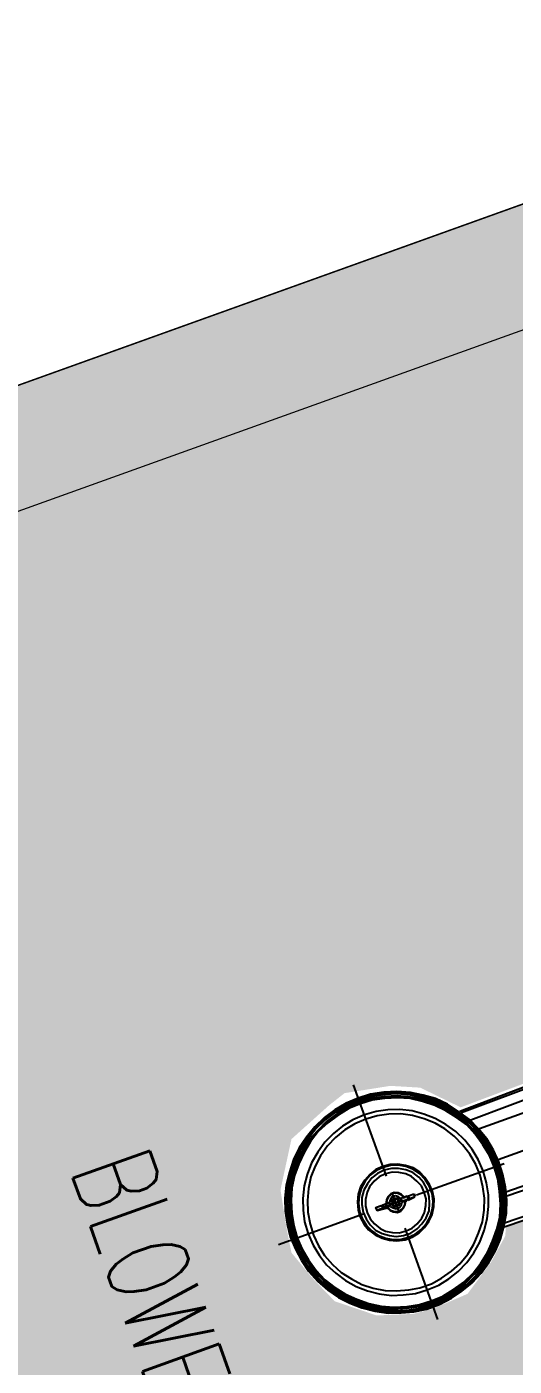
# Model space of a CAD drawing. Header units: millimetres. Extents: x 646993 to 648849, y 9708034 to 9709424.
# Drawn here: x 648234.291 to 648234.62, y 9709068.143 to 9709069.047 of the extents above; entities that cross this region are included whole.
import ezdxf

# ---------------------------------------------------------------- set-up
doc = ezdxf.new("R2010")
doc.units = ezdxf.units.MM
doc.header["$LTSCALE"] = 5
doc.header["$XCLIPFRAME"] = 2
doc.set_wipeout_variables(frame=1)
for name, color, linetype in [('00_RELLENO_X', 252, 'Continuous'), ('01-TEXTOS', 4, 'Continuous'), ('HATCH AMBIENTE', 70, 'Continuous'), ('P', 7, 'Continuous')]:
    doc.layers.add(name, color=color, linetype=linetype)
doc.layers.add('01-HATCH', color=56, linetype='Continuous', lineweight=5)
doc.styles.add('Tex40', font='romans.shx', dxfattribs={"width": 0.7, "height": 0.045})
picture_1 = doc.add_image_def('image1.jpg', size_in_pixel=(1920, 925))
picture_2 = doc.add_image_def('image2.ecw', size_in_pixel=(12715, 11262))

# ---------------------------------------------------------------- blocks, each defined once
blk = doc.blocks.new('A$C6962e6fc')
blk.add_wipeout([(0.02743, 0.0459), (0.08784, 0.04484), (0.08784, 0.10205), (0.08943, 0.10735), (0.10321, 0.0941), (0.26199, 0.09526), (0.28371, 0.12016), (0.28107, 0.23217), (0.35049, 0.23164), (0.35632, 0.23906), (0.35739, 0.33731), (0.36481, 0.34049), (0.36374, 0.48705), (0.22225, 0.48546), (0.22331, 0.49658), (0.20953, 0.49552), (0.209, 0.49923), (0.17667, 0.50188), (0.17503, 0.60859), (0.19675, 0.62977), (0.2047, 0.64832), (0.21053, 0.67904), (0.20629, 0.69175), (0.19346, 0.72324), (0.16378, 0.74178), (0.13887, 0.74655), (0.12138, 0.7492), (0.10072, 0.74178), (0.08058, 0.73278), (0.06203, 0.70947), (0.05461, 0.68563), (0.05342, 0.67222), (0.05501, 0.64679), (0.06985, 0.62454), (0.0831, 0.60971), (0.08892, 0.60706), (0.08616, 0.51374), (0.02722, 0.51353), (0.02722, 0.48365), (-0.00128, 0.48299), (-0.0015, 0.4128), (0.02689, 0.41131), (0.02689, 0.40811), (0.00682, 0.4032), (0.00704, 0.39103), (0.00753, 0.23049), (0.02701, 0.23049), (0.0277, 0.18565), (0.02249, 0.18322), (0.02214, 0.16723), (0.02634, 0.15526), (0.02495, 0.10486), (0.02603, 0.05772)])
at = {"layer": 'P'}
for points in [[(0.12952, 0.75556), (0.12952, 0.6941)], [(0.11402, 0.74459), (0.10567, 0.7425), (0.09732, 0.73919)], [(0.11438, 0.74372), (0.10567, 0.74163), (0.09766, 0.73832)], [(0.12065, 0.74424), (0.11194, 0.7425), (0.10358, 0.74006)], [(0.12065, 0.74302), (0.11229, 0.74128), (0.10393, 0.73885)], [(0.15459, 0.73746), (0.14623, 0.74006), (0.13788, 0.74163), (0.12952, 0.74215), (0.12116, 0.74163), (0.11281, 0.74006), (0.10445, 0.73746)], [(0.14658, 0.74041), (0.13788, 0.74215), (0.12952, 0.7425), (0.12116, 0.74215), (0.11229, 0.74041)], [(0.14032, 0.74546), (0.13161, 0.74633), (0.12273, 0.74581), (0.11402, 0.74459)], [(0.12273, 0.74511), (0.11438, 0.74372)], [(0.13823, 0.74424), (0.12952, 0.74459), (0.12065, 0.74424)], [(0.13823, 0.74302), (0.12952, 0.74337), (0.12065, 0.74302)], [(0.14032, 0.74459), (0.13161, 0.74546), (0.12273, 0.74511)], [(0.15529, 0.74006), (0.14693, 0.7425), (0.13823, 0.74424)], [(0.15493, 0.73885), (0.14658, 0.74128), (0.13823, 0.74302)], [(0.17287, 0.73206), (0.16539, 0.7371), (0.15737, 0.74093), (0.14902, 0.74372), (0.14032, 0.74546)], [(0.15737, 0.74006), (0.14902, 0.74302), (0.14032, 0.74459)], [(0.09732, 0.73919), (0.08931, 0.73466), (0.08217, 0.72962), (0.0759, 0.7237), (0.07015, 0.71708), (0.06511, 0.70959)], [(0.10358, 0.74006), (0.09558, 0.73623), (0.08809, 0.7317), (0.08095, 0.72631), (0.07468, 0.72005), (0.06929, 0.7129)], [(0.10393, 0.73885), (0.09609, 0.73502), (0.08843, 0.73083), (0.08182, 0.72543), (0.07555, 0.71917), (0.07015, 0.71239)], [(0.11229, 0.74041), (0.10445, 0.73797), (0.09645, 0.73466), (0.08896, 0.72996), (0.08217, 0.72457), (0.07642, 0.71865), (0.07102, 0.71203)], [(0.09766, 0.73832), (0.09018, 0.73414), (0.08269, 0.72875)], [(0.09645, 0.73414), (0.08931, 0.72962)], [(0.10445, 0.73746), (0.09645, 0.73414)], [(0.12116, 0.73379), (0.11316, 0.73206)], [(0.13788, 0.73379), (0.12952, 0.73414), (0.12116, 0.73379)], [(0.14572, 0.73206), (0.13788, 0.73379)], [(0.16243, 0.73466), (0.15459, 0.73797), (0.14658, 0.74041)], [(0.16243, 0.73414), (0.15459, 0.73746)], [(0.16295, 0.73502), (0.15493, 0.73885)], [(0.16329, 0.73623), (0.15529, 0.74006)], [(0.1908, 0.7129), (0.1854, 0.72005), (0.17914, 0.72631), (0.17252, 0.7317), (0.16503, 0.73623), (0.15737, 0.74006)], [(0.16991, 0.72996), (0.16243, 0.73466)], [(0.16956, 0.72962), (0.16243, 0.73414)], [(0.17043, 0.73083), (0.16295, 0.73502)], [(0.17079, 0.7317), (0.16329, 0.73623)], [(0.08931, 0.72962), (0.08269, 0.72422), (0.07678, 0.7183), (0.07138, 0.71169), (0.06685, 0.70455), (0.06336, 0.69654)], [(0.08269, 0.72875), (0.07642, 0.72283), (0.07051, 0.71622), (0.06598, 0.70907)], [(0.10445, 0.72579), (0.09732, 0.72213), (0.09105, 0.71708)], [(0.11316, 0.73206), (0.10567, 0.72962), (0.09818, 0.72579), (0.09139, 0.72126)], [(0.11194, 0.72875), (0.10445, 0.72579)], [(0.12743, 0.73119), (0.11942, 0.73049), (0.11194, 0.72875)], [(0.13526, 0.73083), (0.12743, 0.73119)], [(0.14328, 0.72962), (0.13526, 0.73083)], [(0.15825, 0.7237), (0.15076, 0.727), (0.14328, 0.72962)], [(0.16086, 0.72579), (0.1532, 0.72962), (0.14572, 0.73206)], [(0.16503, 0.71952), (0.15825, 0.7237)], [(0.17914, 0.70959), (0.17374, 0.71586), (0.16747, 0.72126), (0.16086, 0.72579)], [(0.1955, 0.69654), (0.19219, 0.70455), (0.18749, 0.71169), (0.1821, 0.7183), (0.17617, 0.72422), (0.16956, 0.72962)], [(0.18802, 0.71203), (0.18244, 0.71865), (0.1767, 0.72457), (0.16991, 0.72996)], [(0.18871, 0.71239), (0.18332, 0.71917), (0.17705, 0.72543), (0.17043, 0.73083)], [(0.18959, 0.7129), (0.18419, 0.72005), (0.17792, 0.72631), (0.17079, 0.7317)], [(0.18627, 0.72039), (0.18, 0.72666), (0.17287, 0.73206)], [(0.09139, 0.72126), (0.08513, 0.71586), (0.07973, 0.70959)], [(0.09105, 0.71708), (0.08513, 0.71169)], [(0.18088, 0.70193), (0.17617, 0.70872), (0.17079, 0.71447), (0.16503, 0.71952)], [(0.19585, 0.70576), (0.19132, 0.71325), (0.18627, 0.72039)], [(0.06511, 0.70959), (0.06093, 0.70159), (0.05797, 0.69323), (0.05588, 0.68488)], [(0.06476, 0.70542), (0.06093, 0.69741)], [(0.06598, 0.70907), (0.0618, 0.70124)], [(0.06929, 0.7129), (0.06476, 0.70542)], [(0.07015, 0.71239), (0.06598, 0.7049)], [(0.07102, 0.71203), (0.06632, 0.70455)], [(0.07973, 0.70959), (0.07521, 0.7028), (0.07138, 0.69532), (0.06894, 0.68783), (0.06719, 0.67983), (0.06685, 0.67147), (0.06719, 0.66312), (0.06894, 0.65528), (0.07138, 0.64762), (0.07521, 0.64013), (0.07973, 0.63352)], [(0.08513, 0.71169), (0.08008, 0.70542), (0.0759, 0.69828), (0.07311, 0.69115), (0.07102, 0.68313)], [(0.19219, 0.67147), (0.19167, 0.67983), (0.1901, 0.68783), (0.18749, 0.69532), (0.18383, 0.7028), (0.17914, 0.70959)], [(0.19254, 0.70455), (0.18802, 0.71203)], [(0.19289, 0.7049), (0.18871, 0.71239)], [(0.19429, 0.70542), (0.18959, 0.7129)], [(0.19498, 0.70542), (0.1908, 0.7129)], [(0.19794, 0.69741), (0.19429, 0.70542)], [(0.19881, 0.69741), (0.19498, 0.70542)], [(0.19968, 0.69741), (0.19585, 0.70576)], [(0.0618, 0.70124), (0.05884, 0.69323), (0.05675, 0.68452), (0.05554, 0.67565), (0.05554, 0.66729), (0.05675, 0.65859), (0.05884, 0.64971), (0.0618, 0.64188)], [(0.06093, 0.69741), (0.05849, 0.68905), (0.05675, 0.68035)], [(0.06215, 0.69706), (0.05971, 0.68871), (0.05797, 0.68035)], [(0.06336, 0.69654), (0.06093, 0.68819), (0.05919, 0.67983), (0.05884, 0.67147), (0.05919, 0.66312), (0.06093, 0.65476), (0.06336, 0.6464)], [(0.06632, 0.70455), (0.06302, 0.69654), (0.06058, 0.68871)], [(0.06598, 0.7049), (0.06215, 0.69706)], [(0.12273, 0.69654), (0.11821, 0.69498)], [(0.13736, 0.69532), (0.13196, 0.69654), (0.12691, 0.69654), (0.12152, 0.69532)], [(0.12813, 0.69741), (0.12273, 0.69654)], [(0.13857, 0.69567), (0.13318, 0.69706), (0.12813, 0.69741)], [(0.18453, 0.69498), (0.18088, 0.70193)], [(0.19846, 0.68871), (0.19585, 0.69654), (0.19254, 0.70455)], [(0.19672, 0.69706), (0.19289, 0.7049)], [(0.20003, 0.67147), (0.19968, 0.67983), (0.19794, 0.68819), (0.1955, 0.69654)], [(0.2009, 0.68035), (0.19916, 0.68871), (0.19672, 0.69706)], [(0.20212, 0.68035), (0.20055, 0.68905), (0.19794, 0.69741)], [(0.20299, 0.68035), (0.20124, 0.68905), (0.19881, 0.69741)], [(0.20386, 0.68035), (0.20212, 0.68905), (0.19968, 0.69741)], [(0.06058, 0.68871), (0.05884, 0.67983), (0.05849, 0.67147), (0.05884, 0.66312), (0.06058, 0.65441)], [(0.11646, 0.69079), (0.11281, 0.68732), (0.10985, 0.68313), (0.10776, 0.67896), (0.10654, 0.67408), (0.10654, 0.66903), (0.10776, 0.66399), (0.10985, 0.65981), (0.11281, 0.65563), (0.11646, 0.65232)], [(0.1135, 0.69202), (0.10985, 0.68819), (0.10689, 0.684)], [(0.11281, 0.69027), (0.10898, 0.68609)], [(0.11699, 0.69323), (0.11281, 0.69027)], [(0.11821, 0.69498), (0.1135, 0.69202)], [(0.11646, 0.68732), (0.1135, 0.68452)], [(0.12116, 0.69288), (0.11646, 0.69079)], [(0.12482, 0.69149), (0.12065, 0.68992), (0.11646, 0.68732)], [(0.12152, 0.69532), (0.11699, 0.69323)], [(0.13074, 0.69445), (0.12569, 0.6941), (0.12116, 0.69288)], [(0.13405, 0.69149), (0.12952, 0.69202), (0.12482, 0.69149)], [(0.13579, 0.69358), (0.13074, 0.69445)], [(0.1424, 0.68732), (0.13823, 0.68992), (0.13405, 0.69149)], [(0.1525, 0.67147), (0.15198, 0.67652), (0.15041, 0.68105), (0.1478, 0.68522), (0.14449, 0.68905), (0.14032, 0.69202), (0.13579, 0.69358)], [(0.14205, 0.69323), (0.13736, 0.69532)], [(0.14328, 0.69358), (0.13857, 0.69567)], [(0.14623, 0.69027), (0.14205, 0.69323)], [(0.14536, 0.68452), (0.1424, 0.68732)], [(0.15529, 0.67147), (0.15493, 0.67652), (0.1532, 0.68156), (0.15076, 0.68609), (0.14745, 0.69027), (0.14328, 0.69358)], [(0.14989, 0.68609), (0.14623, 0.69027)], [(0.18923, 0.67147), (0.18871, 0.67948), (0.18715, 0.68732), (0.18453, 0.69498)], [(0.20055, 0.67147), (0.20003, 0.67983), (0.19846, 0.68871)], [(0.05588, 0.68488), (0.05466, 0.67617)], [(0.05675, 0.68035), (0.05641, 0.67147), (0.05675, 0.66276)], [(0.05797, 0.68035), (0.05762, 0.67147), (0.05797, 0.66276)], [(0.07102, 0.68313), (0.06963, 0.67565), (0.06963, 0.66729), (0.07102, 0.65981)], [(0.1048, 0.67948), (0.10358, 0.67408), (0.10358, 0.66903), (0.1048, 0.66364)], [(0.10898, 0.68609), (0.10654, 0.68156), (0.1048, 0.67652), (0.10445, 0.67147), (0.1048, 0.66642), (0.10654, 0.66155), (0.10898, 0.65685)], [(0.10689, 0.684), (0.1048, 0.67948)], [(0.1135, 0.68452), (0.11106, 0.68035), (0.10933, 0.67617)], [(0.12813, 0.67826), (0.12569, 0.67687), (0.12395, 0.6753), (0.12273, 0.67269)], [(0.12865, 0.68522), (0.12813, 0.67983)], [(0.12813, 0.67983), (0.12813, 0.67896)], [(0.12813, 0.67896), (0.12813, 0.67773)], [(0.12865, 0.68522), (0.13074, 0.68522), (0.12865, 0.68522), (0.12865, 0.68522)], [(0.12865, 0.68156), (0.12865, 0.68488)], [(0.12865, 0.68105), (0.13074, 0.68105)], [(0.12865, 0.68035), (0.12865, 0.68105)], [(0.12865, 0.68035), (0.13074, 0.68035)], [(0.12865, 0.67565), (0.12865, 0.68035)], [(0.12952, 0.68156), (0.12952, 0.66903)], [(0.13074, 0.68522), (0.13074, 0.67983)], [(0.13074, 0.68488), (0.13074, 0.68156)], [(0.13074, 0.68105), (0.13074, 0.68035)], [(0.13074, 0.67565), (0.13074, 0.68035)], [(0.13074, 0.67896), (0.13074, 0.67983)], [(0.13074, 0.67896), (0.13074, 0.67773)], [(0.13613, 0.67269), (0.13492, 0.6753), (0.13318, 0.67687), (0.13074, 0.67826)], [(0.14955, 0.67617), (0.1478, 0.68035), (0.14536, 0.68452)], [(0.15459, 0.67147), (0.15407, 0.67652), (0.1525, 0.68156), (0.14989, 0.68609)], [(0.20124, 0.67147), (0.2009, 0.68035)], [(0.20264, 0.67147), (0.20212, 0.68035)], [(0.20334, 0.67147), (0.20299, 0.68035)], [(0.2042, 0.67147), (0.20386, 0.68035)], [(0.04544, 0.67147), (0.11106, 0.67147)], [(0.05466, 0.67617), (0.05466, 0.66695)], [(0.10933, 0.67617), (0.10898, 0.67147), (0.10933, 0.66695)], [(0.12273, 0.67269), (0.12273, 0.67025)], [(0.12273, 0.67025), (0.12395, 0.66781), (0.12569, 0.66608), (0.12813, 0.66485)], [(0.12569, 0.67652), (0.12395, 0.67443), (0.12325, 0.67147), (0.12395, 0.66852), (0.12569, 0.66642)], [(0.12325, 0.67147), (0.13579, 0.67147)], [(0.12813, 0.67565), (0.12656, 0.67443), (0.12535, 0.67269)], [(0.12535, 0.67269), (0.12535, 0.67025)], [(0.12535, 0.67025), (0.12656, 0.66852), (0.12813, 0.66729)], [(0.12813, 0.67773), (0.12569, 0.67652)], [(0.12865, 0.67443), (0.12691, 0.67321), (0.12656, 0.67147), (0.12691, 0.66991), (0.12865, 0.66852)], [(0.12743, 0.67199), (0.12778, 0.6706), (0.12865, 0.66938), (0.13022, 0.66938), (0.13161, 0.6706), (0.13161, 0.67234), (0.13022, 0.67321), (0.129, 0.67356)], [(0.13161, 0.67147), (0.13109, 0.67321), (0.12952, 0.67356), (0.12778, 0.67321), (0.12743, 0.67147), (0.12778, 0.66991), (0.12952, 0.66938), (0.13109, 0.66991), (0.13161, 0.67147)], [(0.12813, 0.67773), (0.12865, 0.67565)], [(0.12865, 0.67565), (0.13074, 0.67565), (0.12865, 0.67565), (0.12865, 0.67565)], [(0.13022, 0.67443), (0.12865, 0.67443)], [(0.1323, 0.67147), (0.13196, 0.67321), (0.13022, 0.67443)], [(0.13022, 0.66852), (0.13196, 0.66991), (0.1323, 0.67147)], [(0.13318, 0.67652), (0.13074, 0.67773)], [(0.13074, 0.67565), (0.13074, 0.67773)], [(0.1337, 0.67269), (0.1323, 0.67443), (0.13074, 0.67565)], [(0.13074, 0.66485), (0.13318, 0.66608), (0.13492, 0.66781), (0.13613, 0.67025)], [(0.13074, 0.66729), (0.1323, 0.66852), (0.1337, 0.67025)], [(0.13161, 0.67147), (0.13161, 0.67147)], [(0.1323, 0.67147), (0.1323, 0.67147)], [(0.13318, 0.66642), (0.13492, 0.66852), (0.13579, 0.67147), (0.13492, 0.67443), (0.13318, 0.67652)], [(0.1337, 0.67025), (0.1337, 0.67269)], [(0.13579, 0.64936), (0.14032, 0.65111), (0.14449, 0.65389), (0.1478, 0.65772), (0.15041, 0.66189), (0.15198, 0.66642), (0.1525, 0.67147), (0.1525, 0.67147)], [(0.13613, 0.67025), (0.13613, 0.67269)], [(0.14328, 0.64936), (0.14745, 0.65266), (0.15076, 0.65685), (0.1532, 0.66155), (0.15493, 0.66642), (0.15529, 0.67147), (0.15529, 0.67147)], [(0.14832, 0.67147), (0.21378, 0.67147)], [(0.14989, 0.67147), (0.14955, 0.67617)], [(0.14955, 0.66695), (0.14989, 0.67147)], [(0.14989, 0.65685), (0.1525, 0.66155), (0.15407, 0.66642), (0.15459, 0.67147), (0.15459, 0.67147)], [(0.14989, 0.67147), (0.14989, 0.67147)], [(0.17914, 0.63352), (0.18383, 0.64013), (0.18749, 0.64762), (0.1901, 0.65528), (0.19167, 0.66312), (0.19219, 0.67147), (0.19219, 0.67147)], [(0.18453, 0.64814), (0.18715, 0.65563), (0.18871, 0.66364), (0.18923, 0.67147), (0.18923, 0.67147)], [(0.1955, 0.6464), (0.19794, 0.65476), (0.19968, 0.66312), (0.20003, 0.67147), (0.20003, 0.67147)], [(0.19846, 0.65441), (0.20003, 0.66312), (0.20055, 0.67147), (0.20055, 0.67147)], [(0.2009, 0.66276), (0.20124, 0.67147)], [(0.20124, 0.67147), (0.20124, 0.67147)], [(0.20212, 0.66276), (0.20264, 0.67147)], [(0.20264, 0.67147), (0.20264, 0.67147)], [(0.20299, 0.66276), (0.20334, 0.67147)], [(0.20334, 0.67147), (0.20334, 0.67147)], [(0.20386, 0.66276), (0.2042, 0.67147)], [(0.2042, 0.67147), (0.2042, 0.67147)], [(0.05466, 0.66695), (0.05588, 0.65806)], [(0.05675, 0.66276), (0.05849, 0.65389), (0.06093, 0.64553)], [(0.05797, 0.66276), (0.05971, 0.65441), (0.06215, 0.64605)], [(0.1048, 0.66364), (0.10689, 0.65893)], [(0.10933, 0.66695), (0.11106, 0.66276), (0.1135, 0.65859)], [(0.12569, 0.66642), (0.12813, 0.6652)], [(0.12865, 0.66729), (0.12813, 0.66572)], [(0.12813, 0.66572), (0.12813, 0.66433)], [(0.12813, 0.66433), (0.12813, 0.66364)], [(0.12813, 0.66312), (0.12865, 0.65806)], [(0.12865, 0.66852), (0.13022, 0.66852)], [(0.13074, 0.66729), (0.12865, 0.66729), (0.13074, 0.66729), (0.13074, 0.66729)], [(0.12865, 0.66276), (0.12865, 0.66729)], [(0.12865, 0.66276), (0.13074, 0.66276)], [(0.12865, 0.66189), (0.12865, 0.66276)], [(0.12865, 0.66189), (0.13074, 0.66189)], [(0.12865, 0.65859), (0.12865, 0.66189)], [(0.13074, 0.66276), (0.13074, 0.66729)], [(0.13074, 0.66572), (0.13074, 0.66729)], [(0.13074, 0.6652), (0.13318, 0.66642)], [(0.13074, 0.66572), (0.13074, 0.66433)], [(0.13074, 0.66364), (0.13074, 0.66433)], [(0.13074, 0.66312), (0.13074, 0.65806)], [(0.13074, 0.66276), (0.13074, 0.66189)], [(0.13074, 0.66189), (0.13074, 0.65859)], [(0.14536, 0.65859), (0.1478, 0.66276), (0.14955, 0.66695)], [(0.19672, 0.64605), (0.19916, 0.65441), (0.2009, 0.66276)], [(0.19794, 0.64553), (0.20055, 0.65389), (0.20212, 0.66276)], [(0.19881, 0.64553), (0.20124, 0.65389), (0.20299, 0.66276)], [(0.19968, 0.64553), (0.20212, 0.65389), (0.20386, 0.66276)], [(0.05588, 0.65806), (0.05797, 0.64971), (0.06093, 0.64135), (0.06511, 0.63352)], [(0.06058, 0.65441), (0.06302, 0.6464), (0.06632, 0.63857)], [(0.07102, 0.65981), (0.07311, 0.6518), (0.0759, 0.64484), (0.08008, 0.63769), (0.08513, 0.63142)], [(0.10689, 0.65893), (0.10985, 0.65476), (0.1135, 0.65111)], [(0.10898, 0.65685), (0.11281, 0.65266)], [(0.11281, 0.65266), (0.11699, 0.64971)], [(0.1135, 0.65859), (0.11646, 0.65563)], [(0.1135, 0.65111), (0.11821, 0.64814)], [(0.11646, 0.65563), (0.12065, 0.65319), (0.12482, 0.65145)], [(0.11646, 0.65232), (0.12116, 0.65023)], [(0.12482, 0.65145), (0.12952, 0.65111), (0.13405, 0.65145)], [(0.12865, 0.65806), (0.13074, 0.65806)], [(0.12865, 0.65772), (0.13074, 0.65772)], [(0.12952, 0.65649), (0.12952, 0.59382)], [(0.13405, 0.65145), (0.13823, 0.65319), (0.1424, 0.65563)], [(0.14205, 0.64971), (0.14623, 0.65266)], [(0.1424, 0.65563), (0.14536, 0.65859)], [(0.14623, 0.65266), (0.14989, 0.65685)], [(0.19254, 0.63857), (0.19585, 0.6464), (0.19846, 0.65441)], [(0.06093, 0.64553), (0.06476, 0.63769)], [(0.0618, 0.64188), (0.06598, 0.63386)], [(0.06215, 0.64605), (0.06598, 0.63805)], [(0.06336, 0.6464), (0.06685, 0.63857), (0.07138, 0.63142), (0.07678, 0.62464), (0.08269, 0.61889), (0.08931, 0.6135), (0.09645, 0.60879), (0.10445, 0.60549)], [(0.11699, 0.64971), (0.12152, 0.64762)], [(0.11821, 0.64814), (0.12273, 0.6464)], [(0.12116, 0.65023), (0.12569, 0.64901), (0.13074, 0.64849)], [(0.12152, 0.64762), (0.12691, 0.6464)], [(0.12273, 0.6464), (0.12813, 0.64553)], [(0.12691, 0.6464), (0.13196, 0.6464)], [(0.12813, 0.64553), (0.13318, 0.64605), (0.13857, 0.64728)], [(0.13074, 0.64849), (0.13579, 0.64936)], [(0.13196, 0.6464), (0.13736, 0.64762)], [(0.13736, 0.64762), (0.14205, 0.64971)], [(0.13857, 0.64728), (0.14328, 0.64936)], [(0.15459, 0.60549), (0.16243, 0.60879), (0.16956, 0.6135), (0.17617, 0.61889), (0.1821, 0.62464), (0.18749, 0.63142), (0.19219, 0.63857), (0.1955, 0.6464)], [(0.18088, 0.64101), (0.18453, 0.64814)], [(0.19289, 0.63805), (0.19672, 0.64605)], [(0.19429, 0.63769), (0.19794, 0.64553)], [(0.19498, 0.63769), (0.19881, 0.64553)], [(0.19585, 0.63718), (0.19968, 0.64553)], [(0.06476, 0.63769), (0.06929, 0.63021)], [(0.06511, 0.63352), (0.07015, 0.62604), (0.0759, 0.61925), (0.08217, 0.6135)], [(0.06598, 0.63805), (0.07015, 0.63056)], [(0.06598, 0.63386), (0.07051, 0.62673), (0.07642, 0.62011), (0.08269, 0.61419), (0.09018, 0.60879)], [(0.06632, 0.63857), (0.07102, 0.63091)], [(0.07973, 0.63352), (0.08513, 0.62725), (0.09139, 0.62185)], [(0.16086, 0.61715), (0.16747, 0.62185), (0.17374, 0.62725), (0.17914, 0.63352)], [(0.16503, 0.62342), (0.17079, 0.62847), (0.17617, 0.63439), (0.18088, 0.64101)], [(0.18627, 0.62255), (0.19132, 0.62969), (0.19585, 0.63718)], [(0.18802, 0.63091), (0.19254, 0.63857)], [(0.18871, 0.63056), (0.19289, 0.63805)], [(0.18959, 0.63021), (0.19429, 0.63769)], [(0.1908, 0.63021), (0.19498, 0.63769)], [(0.06929, 0.63021), (0.07468, 0.62308), (0.08095, 0.61681), (0.08809, 0.61141)], [(0.07015, 0.63056), (0.07555, 0.62394), (0.08182, 0.61768), (0.08843, 0.61211)], [(0.07102, 0.63091), (0.07642, 0.62429), (0.08217, 0.61838), (0.08896, 0.61298)], [(0.08513, 0.63142), (0.09105, 0.62604)], [(0.09105, 0.62604), (0.09732, 0.62098), (0.10445, 0.61715)], [(0.14658, 0.60253), (0.15459, 0.60514), (0.16243, 0.60845), (0.16991, 0.61298), (0.1767, 0.61838), (0.18244, 0.62429), (0.18802, 0.63091)], [(0.15529, 0.60305), (0.16329, 0.60671), (0.17079, 0.61141), (0.17792, 0.61681), (0.18419, 0.62308), (0.18959, 0.63021)], [(0.17043, 0.61211), (0.17705, 0.61768), (0.18332, 0.62394), (0.18871, 0.63056)], [(0.17252, 0.61141), (0.17914, 0.61681), (0.1854, 0.62308), (0.1908, 0.63021)], [(0.09139, 0.62185), (0.09818, 0.61715), (0.10567, 0.6135), (0.11316, 0.61089), (0.12116, 0.60932), (0.12952, 0.60879), (0.13788, 0.60932), (0.14572, 0.61089), (0.1532, 0.6135), (0.16086, 0.61715)], [(0.10445, 0.61715), (0.11194, 0.61419)], [(0.14328, 0.6135), (0.15076, 0.61594), (0.15825, 0.61925)], [(0.15825, 0.61925), (0.16503, 0.62342)], [(0.16539, 0.60584), (0.17287, 0.61089), (0.18, 0.61628), (0.18627, 0.62255)], [(0.08217, 0.6135), (0.08931, 0.60845)], [(0.08687, 0.49268), (0.08896, 0.60845)], [(0.08809, 0.61141), (0.09558, 0.60671)], [(0.08843, 0.61211), (0.09609, 0.60793)], [(0.08896, 0.61298), (0.09645, 0.60845)], [(0.08931, 0.60845), (0.09732, 0.60375)], [(0.08982, 0.49268), (0.09139, 0.60723)], [(0.09018, 0.60879), (0.09766, 0.60462)], [(0.09558, 0.60671), (0.10358, 0.60305)], [(0.09609, 0.60793), (0.10393, 0.60427)], [(0.09645, 0.60845), (0.10445, 0.60514), (0.11229, 0.60253)], [(0.11194, 0.61419), (0.11942, 0.61262), (0.12743, 0.61175)], [(0.12743, 0.61175), (0.13526, 0.61211)], [(0.13526, 0.61211), (0.14328, 0.6135)], [(0.14032, 0.59748), (0.14902, 0.59922), (0.15737, 0.60218), (0.16539, 0.60584)], [(0.15493, 0.60427), (0.16295, 0.60793)], [(0.15737, 0.60305), (0.16503, 0.60671)], [(0.16295, 0.60793), (0.17043, 0.61211)], [(0.16503, 0.60671), (0.17252, 0.61141)], [(0.17287, 0.49268), (0.1713, 0.60932)], [(0.17461, 0.49268), (0.17252, 0.61002)], [(0.09732, 0.60375), (0.10567, 0.60044), (0.11402, 0.59835)], [(0.09766, 0.60462), (0.10567, 0.60131), (0.11438, 0.59922)], [(0.10358, 0.60305), (0.11194, 0.60044), (0.12065, 0.59887)], [(0.10393, 0.60427), (0.11229, 0.60166), (0.12065, 0.60009)], [(0.10445, 0.60549), (0.11281, 0.60305), (0.12116, 0.60131), (0.12952, 0.60097), (0.13788, 0.60131), (0.14623, 0.60305), (0.15459, 0.60549)], [(0.10654, 0.49268), (0.10811, 0.59958)], [(0.10985, 0.49268), (0.11072, 0.59922)], [(0.11229, 0.60253), (0.12116, 0.60097), (0.12952, 0.60044), (0.13788, 0.60097), (0.14658, 0.60253)], [(0.11402, 0.59835), (0.12273, 0.59714), (0.13161, 0.59678), (0.14032, 0.59748)], [(0.11438, 0.59922), (0.12273, 0.59801)], [(0.12065, 0.60009), (0.12952, 0.59958), (0.13823, 0.60009)], [(0.12065, 0.59887), (0.12952, 0.59835), (0.13823, 0.59887)], [(0.12273, 0.59801), (0.13161, 0.59748), (0.14032, 0.59835)], [(0.13318, 0.48258), (0.13318, 0.59678)], [(0.13823, 0.60009), (0.14658, 0.60166), (0.15493, 0.60427)], [(0.13823, 0.59887), (0.14693, 0.60044), (0.15529, 0.60305)], [(0.14032, 0.59835), (0.14902, 0.60009), (0.15737, 0.60305)], [(0.15703, 0.48258), (0.15703, 0.60166)], [(0.16626, 0.49268), (0.16452, 0.60514)]]:
    blk.add_lwpolyline(points, dxfattribs=at)
blk = doc.blocks.new('A$C322dc3b0')
at = {"lineweight": 0}
blk.add_wipeout([(12.63548, 2.64141), (12.63548, 4.89141), (9.63548, 4.89141), (9.63548, 2.64141)], dxfattribs=at)
at = {"layer": 'HATCH AMBIENTE', "lineweight": 0}
h = blk.add_hatch(color=8, dxfattribs=at)
h.dxf.hatch_style = 1
h.paths.add_polyline_path([(9.71548, 2.79141), (9.71548, 4.74141), (9.63548, 4.74141), (9.63548, 2.79141)])
at = {"color": 32, "lineweight": 0}
blk.add_lwpolyline([(12.63548, 2.64141), (9.63548, 2.64141), (9.63548, 4.89141), (12.63548, 4.89141)], dxfattribs=at)
at = {"lineweight": 0}
blk.add_lwpolyline([(12.63548, 2.64141), (9.63548, 2.64141), (9.63548, 4.89141), (12.63548, 4.89141)], dxfattribs=at)
blk.add_lwpolyline([(9.71548, 2.79141), (9.71548, 4.74141), (9.63548, 4.74141), (9.63548, 2.79141)], close=True, dxfattribs=at)
at = {"layer": '01-TEXTOS', "color": 7, "insert": (10.34973, 3.6165), "char_height": 0.055, "attachment_point": 9, "style": 'Tex40', "bg_fill": 3, "box_fill_scale": 1.1, "bg_fill_color": 256, "bg_fill_true_color": 13158600, "bg_fill_transparency": 0}
blk.add_mtext('{\\W0.7;BLOWER}', dxfattribs=at)
at = {"layer": '00_RELLENO_X', "transparency": 33554577}
h = blk.add_hatch(dxfattribs=at)
h.set_pattern_fill('AR-SAND', color=256, scale=0.0025)
h.set_pattern_definition([(37.5, (-525.49223, -206.98971), (-0.004000078, 0.12235331), [0, -0.09652, 0, -0.10795, 0, -0.1031875]), (7.5, (-525.49223, -206.98971), (0.11238082, 0.179206275), [0, -0.05207, 0, -0.086995, 0, -0.0333375]), (327.5, (-525.57033, -206.98971), (0.197748093, 0.000359296), [0, -0.03175, 0, -0.1143, 0, -0.149225]), (317.5, (-525.57033, -206.98971), (0.190889113, 0.05573233), [0, -0.015875, 0, -0.07493, 0, -0.085725])])
h.paths.add_polyline_path([(12.63548, 2.64141), (12.63548, 2.79141), (12.56548, 2.79141), (12.56548, 4.74141), (12.63548, 4.74141), (12.63548, 4.89141), (14.63967, 4.89141), (14.63967, 4.74141), (14.78967, 4.74141), (14.78967, 2.79141), (14.63967, 2.79141), (14.63967, 2.64141)])
h.paths.add_polyline_path([(9.78548, 4.81141), (9.78548, 4.74141), (9.71548, 4.74141), (9.71548, 2.79141), (9.78548, 2.79141), (9.78548, 2.72141), (9.93548, 2.72141), (9.93548, 2.64141), (10.73548, 2.64141), (10.73548, 2.74141), (10.83548, 2.74141), (10.83548, 2.72141), (12.48548, 2.72141), (12.48548, 4.81141)])
at = {"layer": '01-HATCH'}
h = blk.add_hatch(dxfattribs=at)
h.set_pattern_fill('ANGLE', color=256)
h.set_pattern_definition([(0, (-525.492, -206.99), (0, 6.985), [5.08, -1.905]), (90, (-525.492, -206.99), (-6.985, 4e-16), [5.08, -1.905])])
h.paths.add_polyline_path([(12.63548, 2.64141), (12.63548, 2.79141), (12.56548, 2.79141), (12.56548, 4.74141), (12.63548, 4.74141), (12.63548, 4.89141), (14.63967, 4.89141), (14.63967, 4.74141), (14.78967, 4.74141), (14.78967, 2.79141), (14.63967, 2.79141), (14.63967, 2.64141)])
h.paths.add_polyline_path([(9.78548, 4.81141), (9.78548, 4.74141), (9.71548, 4.74141), (9.71548, 2.79141), (9.78548, 2.79141), (9.78548, 2.72141), (9.93548, 2.72141), (9.93548, 2.64141), (10.73548, 2.64141), (10.73548, 2.74141), (10.83548, 2.74141), (10.83548, 2.72141), (12.48548, 2.72141), (12.48548, 4.81141)])
at = {"lineweight": 0, "rotation": 180.0000023326237}
blk.add_blockref('A$C6962e6fc', (10.37015, 4.48737), dxfattribs=at)

msp = doc.modelspace()

# ---------------------------------------------------------------- pictures from other files: only their frames are drawn
image = msp.add_image(picture_1, insert=(646993.09661, 9708530.288), size_in_units=(1855.59534, 893.97171), dxfattribs=dict(fade=50))
image.dxf.flags = 7
image = msp.add_image(picture_2, insert=(647823.39485, 9708681.30213), size_in_units=(875.2561, 775.23666))
image.set_boundary_path([(137.73667, 7886.92885), (1284.78492, 10733.9487), (3099.51938, 10473.7959), (3279.44857, 11095.645), (4006.66218, 11005.7391), (8692.31693, 9222.60562), (8944.26677, 8222.4178), (12055.5415, 4873.4234), (10090.57365, 1684.48415), (7313.60376, 2638.1317), (6090.65687, 882.9792), (4284.08087, 967.60724), (2002.3378, 2453.29902), (3226.04798, 5547.79227), (776.62235, 6701.9577), (969.51194, 7416.59427), (137.73667, 7886.92885)])

# ---------------------------------------------------------------- next in the draw order: block references
at = {"rotation": 289.7679046147402}
msp.add_blockref('A$C322dc3b0', (648227.48577, 9709076.60035), dxfattribs=at)

doc.saveas('drawing.dxf')
